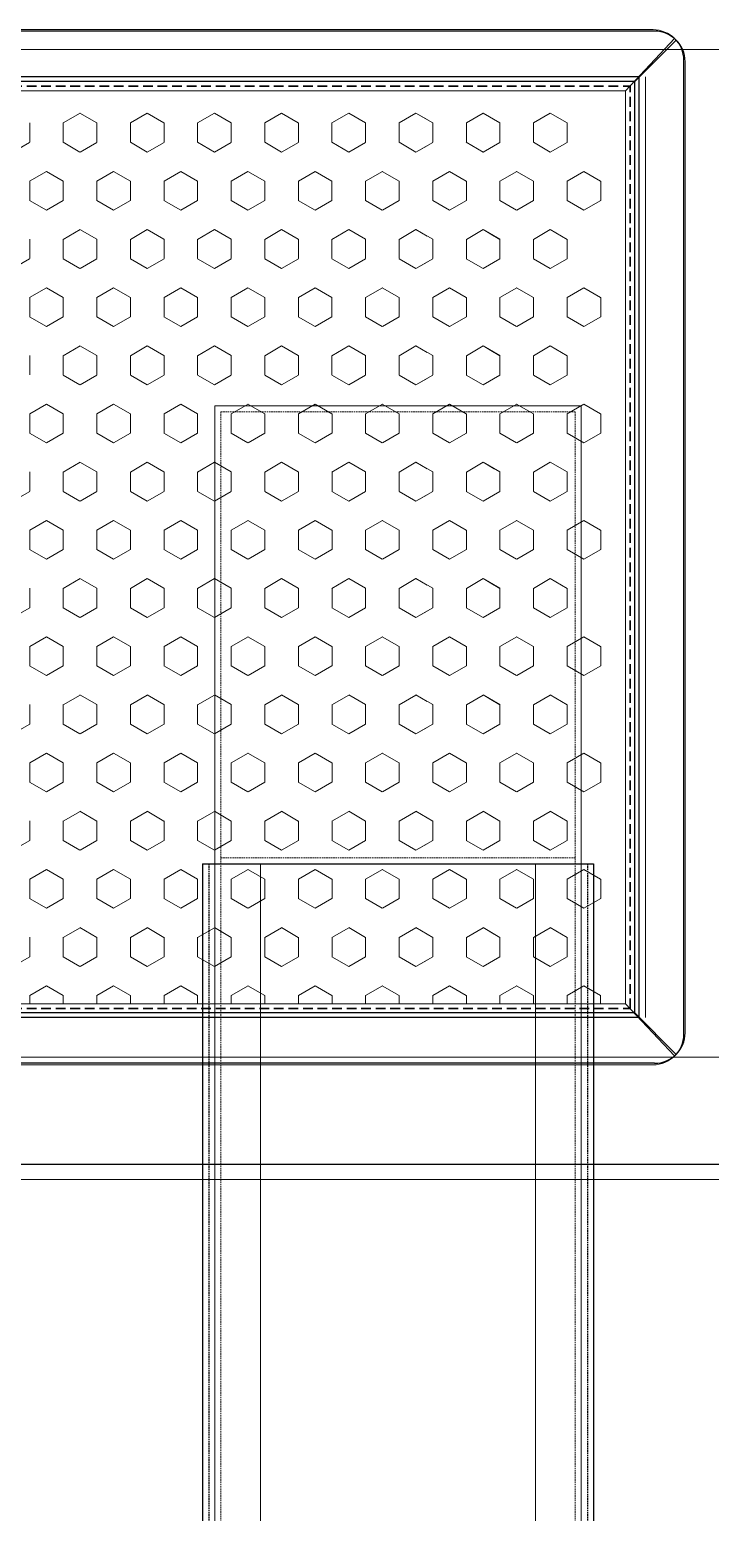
# Model space of a CAD drawing. Header units: millimetres. Extents: x -32759 to 129432, y 390 to 54305.
# Drawn here: x 10016.7 to 10239.6, y 26832.7 to 27318.3 of the extents above; entities that cross this region are included whole.
import ezdxf

# ---------------------------------------------------------------- set-up
doc = ezdxf.new("R2010")
doc.units = ezdxf.units.MM
for name, pattern in [('HIDDEN', [0.375, 0.25, -0.125]), ('HIDDEN1', [1.5, 1, -0.5]), ('HIDDEN2', [4.7625, 3.175, -1.5875])]:
    doc.linetypes.add(name, pattern=pattern)
for name, color, linetype in [('01d', 211, 'Continuous'), ('08a', 11, 'Continuous'), ('HL', 2, 'HIDDEN')]:
    doc.layers.add(name, color=color, linetype=linetype)
doc.layers.add('_BODY', color=7, linetype='Continuous', lineweight=13)
doc.layers.add('숨은선', color=2, linetype='HIDDEN2', lineweight=35)
doc.styles.add('ROAMNS', font='romans.shx', dxfattribs={"width": 0.8, "bigfont": 'whgtxt.shx'})
doc.dimstyles.new('20 작은 한덕_도면칫수', dxfattribs={"dimscale": 20, "dimtxt": 3.3, "dimasz": 3.5, "dimexe": 0.65, "dimexo": 1.25, "dimgap": 1, "dimtad": 1, "dimdec": 0, "dimdsep": 46, "dimtxsty": 'ROAMNS', "dimcen": 0, "dimclrd": 7, "dimclre": 7, "dimclrt": 2, "dimadec": 0, "dimazin": 2, "dimtp": 0.1, "dimtm": 0.1, "dimtfac": 0.71, "dimtdec": 0, "dimtmove": 0, "dimatfit": 3, "dimfxl": 1, "dimlwd": -1, "dimlwe": -1, "dimarcsym": 1})

# ---------------------------------------------------------------- blocks, each defined once
blk = doc.blocks.new('A$C6E1E00F2')
at = {"ltscale": 0.5}
for p, q in [((0, 676.2), (0, 0)), ((0, 676.2), (128, 676.2)), ((128, 676.2), (128, 0))]:
    blk.add_line(p, q, dxfattribs=at)
at = {"color": 2, "linetype": 'HIDDEN1', "ltscale": 0.5}
for p, q in [((2, 676.2), (2, 0)), ((126, 676.2), (126, 0))]:
    blk.add_line(p, q, dxfattribs=at)
blk = doc.blocks.new('A$C7479335A')
at = {"ltscale": 0.5}
for p, q in [((4, 1010.2), (4, 60)), ((4, 1010.2), (124, 1010.2)), ((124, 1010.2), (124, 180)), ((4, 860.2), (124, 860.2)), ((19, 860.2), (19, 75)), ((109, 860.2), (109, 165))]:
    blk.add_line(p, q, dxfattribs=at)
at = {"color": 2, "linetype": 'HIDDEN1', "ltscale": 0.5}
for p, q in [((6, 1008.2), (6, 62)), ((6, 1008.2), (122, 1008.2)), ((122, 1008.2), (122, 178)), ((4, 860.2), (124, 860.2)), ((6, 862.2), (122, 862.2))]:
    blk.add_line(p, q, dxfattribs=at)
at = {"layer": '01d', "ltscale": 0.5}
blk.add_blockref('A$C6E1E00F2', (0, 184), dxfattribs=at)
blk = doc.blocks.new('sdfgsdfgsdgdsgds')
at = {"ltscale": 0.5}
for p, q in [((75043.03, -15454.34), (75361.03, -15454.34)), ((75035.96, -15457.27), (75049.53, -15470.84)), ((75354.53, -15470.84), (75368.1, -15457.27)), ((75033.03, -15930.34), (75033.03, -15464.34)), ((75371.03, -15930.34), (75371.03, -15464.34)), ((75049.53, -15470.84), (75354.53, -15470.84)), ((75049.53, -15923.84), (75049.53, -15470.84)), ((75354.53, -15923.84), (75354.53, -15470.84)), ((75035.96, -15937.41), (75049.53, -15923.84)), ((75049.53, -15923.84), (75354.53, -15923.84)), ((75354.53, -15923.84), (75368.1, -15937.41)), ((75043.03, -15940.34), (75361.03, -15940.34))]:
    blk.add_line(p, q, dxfattribs=at)
at = {"color": 2, "linetype": 'HIDDEN', "ltscale": 0.5}
for p, q in [((75048.03, -15469.34), (75356.03, -15469.34)), ((75048.03, -15925.34), (75048.03, -15469.34)), ((75356.03, -15925.34), (75356.03, -15469.34)), ((75048.03, -15925.34), (75356.03, -15925.34))]:
    blk.add_line(p, q, dxfattribs=at)
at = {"ltscale": 0.5}
for centre, start, end in [((75043.03, -15464.34), 90, 180), ((75361.03, -15464.34), 0, 90), ((75043.03, -15930.34), 180, 270), ((75361.03, -15930.34), 270, 0)]:
    blk.add_arc(centre, 10, start, end, dxfattribs=at)
blk = doc.blocks.new('dfgdsgfsdgsd')
at = {"ltscale": 0.5}
for p, q in [((75048.03, -16469.34), (75356.03, -16469.34)), ((75048.03, -16925.34), (75048.03, -16469.34)), ((75356.03, -16469.34), (75356.03, -16925.34)), ((75356.03, -16927.34), (75048.03, -16927.34))]:
    blk.add_line(p, q, dxfattribs=at)
blk = doc.blocks.new('dsfgsdfgsdgsd')
for p, q in [((75032.53, -15464.84), (75032.53, -15929.84)), ((75371.53, -15464.84), (75371.53, -15929.84)), ((75052.53, -15473.84), (75052.53, -15920.84)), ((75052.53, -15473.84), (75052.53, -15920.84)), ((75351.53, -15473.84), (75351.53, -15920.84)), ((75351.53, -15473.84), (75351.53, -15920.84)), ((75052.53, -15920.84), (75035.46, -15936.91)), ((75052.53, -15920.84), (75351.53, -15920.84)), ((75052.53, -15920.84), (75351.53, -15920.84)), ((75351.53, -15920.84), (75368.6, -15936.91)), ((75042.53, -15939.84), (75361.53, -15939.84))]:
    blk.add_line(p, q)
at = {"color": 1}
for p, q in [((75067.91, -15725.73), (75064.74, -15720.23)), ((75106.01, -15725.73), (75102.84, -15720.23)), ((75144.11, -15725.73), (75140.94, -15720.23)), ((75182.21, -15725.73), (75179.04, -15720.23)), ((75220.31, -15725.73), (75217.14, -15720.23)), ((75296.51, -15725.72), (75293.34, -15720.23)), ((75334.61, -15725.72), (75331.44, -15720.23)), ((75052.53, -15725.73), (75055.24, -15725.73)), ((75058.39, -15731.23), (75055.21, -15725.73)), ((75067.94, -15725.73), (75074.29, -15725.73)), ((75083.81, -15731.2), (75086.98, -15725.7)), ((75086.99, -15725.73), (75093.34, -15725.73)), ((75096.49, -15731.23), (75093.31, -15725.73)), ((75106.04, -15725.73), (75112.39, -15725.73)), ((75121.91, -15731.2), (75125.08, -15725.7)), ((75125.09, -15725.73), (75131.44, -15725.73)), ((75134.59, -15731.23), (75131.41, -15725.73)), ((75144.14, -15725.73), (75150.49, -15725.73)), ((75160.01, -15731.2), (75163.18, -15725.7)), ((75163.19, -15725.73), (75169.54, -15725.73)), ((75172.69, -15731.23), (75169.51, -15725.73)), ((75182.24, -15725.73), (75188.59, -15725.73)), ((75198.11, -15731.2), (75201.28, -15725.7)), ((75201.29, -15725.73), (75207.64, -15725.73)), ((75210.79, -15731.23), (75207.61, -15725.73)), ((75220.34, -15725.73), (75226.69, -15725.73)), ((75236.21, -15731.2), (75239.38, -15725.7)), ((75239.39, -15725.73), (75245.74, -15725.73)), ((75248.89, -15731.23), (75245.71, -15725.73)), ((75258.44, -15725.73), (75264.79, -15725.73)), ((75274.3, -15731.2), (75277.48, -15725.7)), ((75277.49, -15725.73), (75283.84, -15725.73)), ((75286.99, -15731.22), (75283.81, -15725.72)), ((75296.54, -15725.73), (75302.89, -15725.73)), ((75312.4, -15731.2), (75315.58, -15725.7)), ((75315.59, -15725.73), (75321.94, -15725.73)), ((75325.09, -15731.22), (75321.91, -15725.72)), ((75334.64, -15725.73), (75340.99, -15725.73)), ((75055.23, -15736.7), (75058.41, -15731.2)), ((75086.96, -15736.73), (75083.79, -15731.23)), ((75093.33, -15736.7), (75096.51, -15731.2)), ((75125.06, -15736.73), (75121.89, -15731.23)), ((75131.43, -15736.7), (75134.61, -15731.2)), ((75163.16, -15736.73), (75159.99, -15731.23)), ((75169.53, -15736.7), (75172.71, -15731.2)), ((75201.26, -15736.73), (75198.09, -15731.23)), ((75207.63, -15736.7), (75210.81, -15731.2)), ((75239.36, -15736.73), (75236.19, -15731.23)), ((75245.73, -15736.7), (75248.91, -15731.2)), ((75277.46, -15736.72), (75274.29, -15731.22)), ((75283.83, -15736.7), (75287, -15731.2)), ((75315.56, -15736.72), (75312.39, -15731.22)), ((75321.93, -15736.7), (75325.1, -15731.2)), ((75052.53, -15736.73), (75055.24, -15736.73)), ((75064.76, -15742.2), (75067.93, -15736.7)), ((75067.94, -15736.73), (75074.29, -15736.73)), ((75077.44, -15742.22), (75074.26, -15736.73)), ((75086.99, -15736.73), (75093.34, -15736.73)), ((75102.86, -15742.2), (75106.03, -15736.7)), ((75106.04, -15736.73), (75112.39, -15736.73)), ((75115.54, -15742.22), (75112.36, -15736.73)), ((75125.09, -15736.73), (75131.44, -15736.73)), ((75140.96, -15742.2), (75144.13, -15736.7)), ((75144.14, -15736.73), (75150.49, -15736.73)), ((75153.64, -15742.22), (75150.46, -15736.73)), ((75163.19, -15736.73), (75169.54, -15736.73)), ((75179.06, -15742.2), (75182.23, -15736.7)), ((75182.24, -15736.73), (75188.59, -15736.73)), ((75191.74, -15742.22), (75188.56, -15736.73)), ((75201.29, -15736.73), (75207.64, -15736.73)), ((75217.16, -15742.2), (75220.33, -15736.7)), ((75220.34, -15736.73), (75226.69, -15736.73)), ((75229.84, -15742.22), (75226.66, -15736.73)), ((75239.39, -15736.73), (75245.74, -15736.73)), ((75255.25, -15742.2), (75258.43, -15736.7)), ((75258.44, -15736.73), (75264.79, -15736.73)), ((75267.94, -15742.22), (75264.76, -15736.72)), ((75277.49, -15736.73), (75283.84, -15736.73)), ((75293.35, -15742.2), (75296.53, -15736.7)), ((75296.54, -15736.73), (75302.89, -15736.73)), ((75306.04, -15742.22), (75302.86, -15736.72)), ((75315.59, -15736.73), (75321.94, -15736.73)), ((75331.45, -15742.2), (75334.63, -15736.7)), ((75334.64, -15736.73), (75340.99, -15736.73)), ((75344.14, -15742.22), (75340.96, -15736.72)), ((75067.91, -15747.72), (75064.74, -15742.22)), ((75074.28, -15747.7), (75077.46, -15742.2)), ((75106.01, -15747.72), (75102.84, -15742.22)), ((75112.38, -15747.7), (75115.56, -15742.2)), ((75144.11, -15747.72), (75140.94, -15742.22)), ((75150.48, -15747.7), (75153.66, -15742.2)), ((75182.21, -15747.72), (75179.04, -15742.22)), ((75188.58, -15747.7), (75191.76, -15742.2)), ((75220.31, -15747.72), (75217.14, -15742.22)), ((75226.68, -15747.7), (75229.86, -15742.2)), ((75258.41, -15747.72), (75255.24, -15742.22)), ((75264.78, -15747.7), (75267.95, -15742.2)), ((75296.51, -15747.72), (75293.34, -15742.22)), ((75302.88, -15747.7), (75306.05, -15742.2)), ((75334.61, -15747.72), (75331.44, -15742.22)), ((75340.98, -15747.7), (75344.15, -15742.2)), ((75052.53, -15747.73), (75055.24, -15747.73)), ((75058.39, -15753.22), (75055.21, -15747.72)), ((75067.94, -15747.73), (75074.29, -15747.73)), ((75083.81, -15753.2), (75086.98, -15747.7)), ((75086.99, -15747.73), (75093.34, -15747.73)), ((75096.49, -15753.22), (75093.31, -15747.72)), ((75106.04, -15747.73), (75112.39, -15747.73)), ((75121.91, -15753.2), (75125.08, -15747.7)), ((75125.09, -15747.73), (75131.44, -15747.73)), ((75134.59, -15753.22), (75131.41, -15747.72)), ((75144.14, -15747.73), (75150.49, -15747.73)), ((75160.01, -15753.2), (75163.18, -15747.7)), ((75163.19, -15747.73), (75169.54, -15747.73)), ((75172.69, -15753.22), (75169.51, -15747.72)), ((75182.24, -15747.73), (75188.59, -15747.73)), ((75198.11, -15753.2), (75201.28, -15747.7)), ((75201.29, -15747.73), (75207.64, -15747.73)), ((75210.79, -15753.22), (75207.61, -15747.72)), ((75220.34, -15747.73), (75226.69, -15747.73)), ((75236.21, -15753.2), (75239.38, -15747.7)), ((75239.39, -15747.73), (75245.74, -15747.73)), ((75248.89, -15753.22), (75245.71, -15747.72)), ((75258.44, -15747.72), (75264.79, -15747.72)), ((75274.3, -15753.2), (75277.48, -15747.7)), ((75277.49, -15747.72), (75283.84, -15747.72)), ((75286.99, -15753.22), (75283.81, -15747.72)), ((75296.54, -15747.72), (75302.89, -15747.72)), ((75312.4, -15753.2), (75315.58, -15747.7)), ((75315.59, -15747.72), (75321.94, -15747.72)), ((75325.09, -15753.22), (75321.91, -15747.72)), ((75334.64, -15747.72), (75340.99, -15747.72)), ((75055.23, -15758.7), (75058.41, -15753.2)), ((75086.96, -15758.72), (75083.79, -15753.22)), ((75093.33, -15758.7), (75096.51, -15753.2)), ((75125.06, -15758.72), (75121.89, -15753.22)), ((75131.43, -15758.7), (75134.61, -15753.2)), ((75163.16, -15758.72), (75159.99, -15753.22)), ((75169.53, -15758.7), (75172.71, -15753.2)), ((75201.26, -15758.72), (75198.09, -15753.22)), ((75207.63, -15758.7), (75210.81, -15753.2)), ((75239.36, -15758.72), (75236.19, -15753.22)), ((75245.73, -15758.7), (75248.91, -15753.2)), ((75277.46, -15758.72), (75274.29, -15753.22)), ((75283.83, -15758.69), (75287, -15753.2)), ((75315.56, -15758.72), (75312.39, -15753.22)), ((75321.93, -15758.69), (75325.1, -15753.2)), ((75052.53, -15758.72), (75055.24, -15758.72)), ((75064.76, -15764.2), (75067.93, -15758.7)), ((75067.94, -15758.72), (75074.29, -15758.72)), ((75077.44, -15764.22), (75074.26, -15758.72)), ((75086.99, -15758.72), (75093.34, -15758.72)), ((75102.86, -15764.2), (75106.03, -15758.7)), ((75106.04, -15758.72), (75112.39, -15758.72)), ((75115.54, -15764.22), (75112.36, -15758.72)), ((75125.09, -15758.72), (75131.44, -15758.72)), ((75140.96, -15764.2), (75144.13, -15758.7)), ((75144.14, -15758.72), (75150.49, -15758.72)), ((75153.64, -15764.22), (75150.46, -15758.72)), ((75163.19, -15758.72), (75169.54, -15758.72)), ((75179.06, -15764.2), (75182.23, -15758.7)), ((75182.24, -15758.72), (75188.59, -15758.72)), ((75191.74, -15764.22), (75188.56, -15758.72)), ((75201.29, -15758.72), (75207.64, -15758.72)), ((75217.16, -15764.2), (75220.33, -15758.7)), ((75220.34, -15758.72), (75226.69, -15758.72)), ((75229.84, -15764.22), (75226.66, -15758.72)), ((75239.39, -15758.72), (75245.74, -15758.72)), ((75255.25, -15764.19), (75258.43, -15758.69)), ((75258.44, -15758.72), (75264.79, -15758.72)), ((75267.94, -15764.22), (75264.76, -15758.72)), ((75277.49, -15758.72), (75283.84, -15758.72)), ((75293.35, -15764.19), (75296.53, -15758.69)), ((75296.54, -15758.72), (75302.89, -15758.72)), ((75306.04, -15764.22), (75302.86, -15758.72)), ((75315.59, -15758.72), (75321.94, -15758.72)), ((75331.45, -15764.19), (75334.63, -15758.69)), ((75334.64, -15758.72), (75340.99, -15758.72)), ((75344.14, -15764.22), (75340.96, -15758.72)), ((75067.91, -15769.72), (75064.74, -15764.22)), ((75074.28, -15769.7), (75077.46, -15764.2)), ((75106.01, -15769.72), (75102.84, -15764.22)), ((75112.38, -15769.7), (75115.56, -15764.2)), ((75144.11, -15769.72), (75140.94, -15764.22)), ((75150.48, -15769.7), (75153.66, -15764.2)), ((75182.21, -15769.72), (75179.04, -15764.22)), ((75188.58, -15769.7), (75191.76, -15764.2)), ((75220.31, -15769.72), (75217.14, -15764.22)), ((75226.68, -15769.7), (75229.86, -15764.2)), ((75258.41, -15769.72), (75255.24, -15764.22)), ((75264.78, -15769.69), (75267.95, -15764.19)), ((75296.51, -15769.72), (75293.34, -15764.22)), ((75302.88, -15769.69), (75306.05, -15764.19)), ((75334.61, -15769.72), (75331.44, -15764.22)), ((75340.98, -15769.69), (75344.15, -15764.19)), ((75052.53, -15769.72), (75055.24, -15769.72)), ((75058.39, -15775.22), (75055.21, -15769.72)), ((75067.94, -15769.72), (75074.29, -15769.72)), ((75083.81, -15775.19), (75086.98, -15769.7)), ((75086.99, -15769.72), (75093.34, -15769.72)), ((75096.49, -15775.22), (75093.31, -15769.72)), ((75106.04, -15769.72), (75112.39, -15769.72)), ((75121.91, -15775.19), (75125.08, -15769.7)), ((75125.09, -15769.72), (75131.44, -15769.72)), ((75134.59, -15775.22), (75131.41, -15769.72)), ((75144.14, -15769.72), (75150.49, -15769.72)), ((75160.01, -15775.19), (75163.18, -15769.7)), ((75163.19, -15769.72), (75169.54, -15769.72)), ((75172.69, -15775.22), (75169.51, -15769.72)), ((75182.24, -15769.72), (75188.59, -15769.72)), ((75198.11, -15775.19), (75201.28, -15769.7)), ((75201.29, -15769.72), (75207.64, -15769.72)), ((75210.79, -15775.22), (75207.61, -15769.72)), ((75220.34, -15769.72), (75226.69, -15769.72)), ((75236.21, -15775.19), (75239.38, -15769.7)), ((75239.39, -15769.72), (75245.74, -15769.72)), ((75248.89, -15775.22), (75245.71, -15769.72)), ((75258.44, -15769.72), (75264.79, -15769.72)), ((75274.3, -15775.19), (75277.48, -15769.69)), ((75277.49, -15769.72), (75283.84, -15769.72)), ((75286.99, -15775.22), (75283.81, -15769.72)), ((75296.54, -15769.72), (75302.89, -15769.72)), ((75312.4, -15775.19), (75315.58, -15769.69)), ((75315.59, -15769.72), (75321.94, -15769.72)), ((75325.09, -15775.22), (75321.91, -15769.72)), ((75334.64, -15769.72), (75340.99, -15769.72)), ((75055.23, -15780.69), (75058.41, -15775.19)), ((75086.96, -15780.72), (75083.79, -15775.22)), ((75093.33, -15780.69), (75096.51, -15775.19)), ((75125.06, -15780.72), (75121.89, -15775.22)), ((75131.43, -15780.69), (75134.61, -15775.19)), ((75163.16, -15780.72), (75159.99, -15775.22)), ((75169.53, -15780.69), (75172.71, -15775.19)), ((75201.26, -15780.72), (75198.09, -15775.22)), ((75207.63, -15780.69), (75210.81, -15775.19)), ((75239.36, -15780.72), (75236.19, -15775.22)), ((75245.73, -15780.69), (75248.91, -15775.19)), ((75277.46, -15780.72), (75274.29, -15775.22)), ((75283.83, -15780.69), (75287, -15775.19)), ((75315.56, -15780.72), (75312.39, -15775.22)), ((75321.93, -15780.69), (75325.1, -15775.19)), ((75052.53, -15780.72), (75055.24, -15780.72)), ((75064.76, -15786.19), (75067.93, -15780.69)), ((75067.94, -15780.72), (75074.29, -15780.72)), ((75077.44, -15786.22), (75074.26, -15780.72)), ((75086.99, -15780.72), (75093.34, -15780.72)), ((75102.86, -15786.19), (75106.03, -15780.69)), ((75106.04, -15780.72), (75112.39, -15780.72)), ((75115.54, -15786.22), (75112.36, -15780.72)), ((75125.09, -15780.72), (75131.44, -15780.72)), ((75140.96, -15786.19), (75144.13, -15780.69)), ((75144.14, -15780.72), (75150.49, -15780.72)), ((75153.64, -15786.22), (75150.46, -15780.72)), ((75163.19, -15780.72), (75169.54, -15780.72)), ((75179.06, -15786.19), (75182.23, -15780.69)), ((75182.24, -15780.72), (75188.59, -15780.72)), ((75191.74, -15786.22), (75188.56, -15780.72)), ((75201.29, -15780.72), (75207.64, -15780.72)), ((75217.16, -15786.19), (75220.33, -15780.69)), ((75220.34, -15780.72), (75226.69, -15780.72)), ((75229.84, -15786.22), (75226.66, -15780.72)), ((75239.39, -15780.72), (75245.74, -15780.72)), ((75255.25, -15786.19), (75258.43, -15780.69)), ((75258.44, -15780.72), (75264.79, -15780.72)), ((75267.94, -15786.22), (75264.76, -15780.72)), ((75277.49, -15780.72), (75283.84, -15780.72)), ((75293.35, -15786.19), (75296.53, -15780.69)), ((75296.54, -15780.72), (75302.89, -15780.72)), ((75306.04, -15786.22), (75302.86, -15780.72)), ((75315.59, -15780.72), (75321.94, -15780.72)), ((75331.45, -15786.19), (75334.63, -15780.69)), ((75334.64, -15780.72), (75340.99, -15780.72)), ((75344.14, -15786.22), (75340.96, -15780.72)), ((75067.91, -15791.72), (75064.74, -15786.22)), ((75074.28, -15791.69), (75077.46, -15786.19)), ((75106.01, -15791.72), (75102.84, -15786.22)), ((75112.38, -15791.69), (75115.56, -15786.19)), ((75144.11, -15791.72), (75140.94, -15786.22)), ((75150.48, -15791.69), (75153.66, -15786.19)), ((75182.21, -15791.72), (75179.04, -15786.22)), ((75188.58, -15791.69), (75191.76, -15786.19)), ((75220.31, -15791.72), (75217.14, -15786.22)), ((75226.68, -15791.69), (75229.86, -15786.19)), ((75258.41, -15791.72), (75255.24, -15786.22)), ((75264.78, -15791.69), (75267.95, -15786.19)), ((75296.51, -15791.72), (75293.34, -15786.22)), ((75302.88, -15791.69), (75306.05, -15786.19)), ((75334.61, -15791.72), (75331.44, -15786.22)), ((75340.98, -15791.69), (75344.15, -15786.19)), ((75052.53, -15791.72), (75055.24, -15791.72)), ((75058.39, -15797.22), (75055.21, -15791.72)), ((75067.94, -15791.72), (75074.29, -15791.72)), ((75083.81, -15797.19), (75086.98, -15791.69)), ((75086.99, -15791.72), (75093.34, -15791.72)), ((75096.49, -15797.22), (75093.31, -15791.72)), ((75106.04, -15791.72), (75112.39, -15791.72)), ((75121.91, -15797.19), (75125.08, -15791.69)), ((75125.09, -15791.72), (75131.44, -15791.72)), ((75134.59, -15797.22), (75131.41, -15791.72)), ((75144.14, -15791.72), (75150.49, -15791.72)), ((75160.01, -15797.19), (75163.18, -15791.69)), ((75163.19, -15791.72), (75169.54, -15791.72)), ((75172.69, -15797.22), (75169.51, -15791.72)), ((75182.24, -15791.72), (75188.59, -15791.72)), ((75198.11, -15797.19), (75201.28, -15791.69)), ((75201.29, -15791.72), (75207.64, -15791.72)), ((75210.79, -15797.22), (75207.61, -15791.72)), ((75220.34, -15791.72), (75226.69, -15791.72)), ((75236.21, -15797.19), (75239.38, -15791.69)), ((75239.39, -15791.72), (75245.74, -15791.72)), ((75248.89, -15797.22), (75245.71, -15791.72)), ((75258.44, -15791.72), (75264.79, -15791.72)), ((75274.3, -15797.19), (75277.48, -15791.69)), ((75277.49, -15791.72), (75283.84, -15791.72)), ((75286.99, -15797.21), (75283.81, -15791.72)), ((75296.54, -15791.72), (75302.89, -15791.72)), ((75312.4, -15797.19), (75315.58, -15791.69)), ((75315.59, -15791.72), (75321.94, -15791.72)), ((75325.09, -15797.21), (75321.91, -15791.72)), ((75334.64, -15791.72), (75340.99, -15791.72)), ((75055.23, -15802.69), (75058.41, -15797.19)), ((75086.96, -15802.72), (75083.79, -15797.22)), ((75093.33, -15802.69), (75096.51, -15797.19)), ((75125.06, -15802.72), (75121.89, -15797.22)), ((75131.43, -15802.69), (75134.61, -15797.19)), ((75163.16, -15802.72), (75159.99, -15797.22)), ((75169.53, -15802.69), (75172.71, -15797.19)), ((75201.26, -15802.72), (75198.09, -15797.22)), ((75207.63, -15802.69), (75210.81, -15797.19)), ((75239.36, -15802.72), (75236.19, -15797.22)), ((75245.73, -15802.69), (75248.91, -15797.19)), ((75277.46, -15802.71), (75274.29, -15797.21)), ((75283.83, -15802.69), (75287, -15797.19)), ((75315.56, -15802.71), (75312.39, -15797.21)), ((75321.93, -15802.69), (75325.1, -15797.19)), ((75052.53, -15802.72), (75055.24, -15802.72)), ((75064.76, -15808.19), (75067.93, -15802.69)), ((75067.94, -15802.72), (75074.29, -15802.72)), ((75077.44, -15808.22), (75074.26, -15802.72)), ((75086.99, -15802.72), (75093.34, -15802.72)), ((75102.86, -15808.19), (75106.03, -15802.69)), ((75106.04, -15802.72), (75112.39, -15802.72)), ((75115.54, -15808.22), (75112.36, -15802.72)), ((75125.09, -15802.72), (75131.44, -15802.72)), ((75140.96, -15808.19), (75144.13, -15802.69)), ((75144.14, -15802.72), (75150.49, -15802.72)), ((75153.64, -15808.22), (75150.46, -15802.72)), ((75163.19, -15802.72), (75169.54, -15802.72)), ((75179.06, -15808.19), (75182.23, -15802.69)), ((75182.24, -15802.72), (75188.59, -15802.72)), ((75191.74, -15808.22), (75188.56, -15802.72)), ((75201.29, -15802.72), (75207.64, -15802.72)), ((75217.16, -15808.19), (75220.33, -15802.69)), ((75220.34, -15802.72), (75226.69, -15802.72)), ((75229.84, -15808.22), (75226.66, -15802.72)), ((75239.39, -15802.72), (75245.74, -15802.72)), ((75255.25, -15808.19), (75258.43, -15802.69)), ((75258.44, -15802.72), (75264.79, -15802.72)), ((75267.94, -15808.21), (75264.76, -15802.71)), ((75277.49, -15802.72), (75283.84, -15802.72)), ((75293.35, -15808.19), (75296.53, -15802.69)), ((75296.54, -15802.72), (75302.89, -15802.72)), ((75306.04, -15808.21), (75302.86, -15802.71)), ((75315.59, -15802.72), (75321.94, -15802.72)), ((75331.45, -15808.19), (75334.63, -15802.69)), ((75334.64, -15802.72), (75340.99, -15802.72)), ((75344.14, -15808.21), (75340.96, -15802.71)), ((75067.91, -15813.71), (75064.74, -15808.22)), ((75074.28, -15813.69), (75077.46, -15808.19)), ((75106.01, -15813.71), (75102.84, -15808.22)), ((75112.38, -15813.69), (75115.56, -15808.19)), ((75144.11, -15813.71), (75140.94, -15808.22)), ((75150.48, -15813.69), (75153.66, -15808.19)), ((75182.21, -15813.71), (75179.04, -15808.22)), ((75188.58, -15813.69), (75191.76, -15808.19)), ((75220.31, -15813.71), (75217.14, -15808.22)), ((75226.68, -15813.69), (75229.86, -15808.19)), ((75258.41, -15813.71), (75255.24, -15808.21)), ((75264.78, -15813.69), (75267.95, -15808.19)), ((75296.51, -15813.71), (75293.34, -15808.21)), ((75302.88, -15813.69), (75306.05, -15808.19)), ((75334.61, -15813.71), (75331.44, -15808.21)), ((75340.98, -15813.69), (75344.15, -15808.19)), ((75052.53, -15813.72), (75055.24, -15813.72)), ((75058.39, -15819.21), (75055.21, -15813.71)), ((75067.94, -15813.72), (75074.29, -15813.72)), ((75083.81, -15819.19), (75086.98, -15813.69)), ((75086.99, -15813.72), (75093.34, -15813.72)), ((75096.49, -15819.21), (75093.31, -15813.71)), ((75106.04, -15813.72), (75112.39, -15813.72)), ((75121.91, -15819.19), (75125.08, -15813.69)), ((75125.09, -15813.72), (75131.44, -15813.72)), ((75134.59, -15819.21), (75131.41, -15813.71)), ((75144.14, -15813.72), (75150.49, -15813.72)), ((75160.01, -15819.19), (75163.18, -15813.69)), ((75163.19, -15813.72), (75169.54, -15813.72)), ((75172.69, -15819.21), (75169.51, -15813.71)), ((75182.24, -15813.72), (75188.59, -15813.72)), ((75198.11, -15819.19), (75201.28, -15813.69)), ((75201.29, -15813.72), (75207.64, -15813.72)), ((75210.79, -15819.21), (75207.61, -15813.71)), ((75220.34, -15813.72), (75226.69, -15813.72)), ((75236.21, -15819.19), (75239.38, -15813.69)), ((75239.39, -15813.72), (75245.74, -15813.72)), ((75248.89, -15819.21), (75245.71, -15813.71)), ((75258.44, -15813.71), (75264.79, -15813.71)), ((75274.3, -15819.19), (75277.48, -15813.69)), ((75277.49, -15813.71), (75283.84, -15813.71)), ((75286.99, -15819.21), (75283.81, -15813.71)), ((75296.54, -15813.71), (75302.89, -15813.71)), ((75312.4, -15819.19), (75315.58, -15813.69)), ((75315.59, -15813.71), (75321.94, -15813.71)), ((75325.09, -15819.21), (75321.91, -15813.71)), ((75334.64, -15813.71), (75340.99, -15813.71)), ((75055.23, -15824.69), (75058.41, -15819.19)), ((75086.96, -15824.71), (75083.79, -15819.21)), ((75093.33, -15824.69), (75096.51, -15819.19)), ((75125.06, -15824.71), (75121.89, -15819.21)), ((75131.43, -15824.69), (75134.61, -15819.19)), ((75163.16, -15824.71), (75159.99, -15819.21)), ((75169.53, -15824.69), (75172.71, -15819.19)), ((75201.26, -15824.71), (75198.09, -15819.21)), ((75207.63, -15824.69), (75210.81, -15819.19)), ((75239.36, -15824.71), (75236.19, -15819.21)), ((75245.73, -15824.69), (75248.91, -15819.19)), ((75277.46, -15824.71), (75274.29, -15819.21)), ((75283.83, -15824.69), (75287, -15819.19)), ((75315.56, -15824.71), (75312.39, -15819.21)), ((75321.93, -15824.69), (75325.1, -15819.19)), ((75052.53, -15824.72), (75055.24, -15824.72)), ((75064.76, -15830.19), (75067.93, -15824.69)), ((75067.94, -15824.72), (75074.29, -15824.72)), ((75077.44, -15830.21), (75074.26, -15824.71)), ((75086.99, -15824.72), (75093.34, -15824.72)), ((75102.86, -15830.19), (75106.03, -15824.69)), ((75106.04, -15824.72), (75112.39, -15824.72)), ((75115.54, -15830.21), (75112.36, -15824.71)), ((75125.09, -15824.72), (75131.44, -15824.72)), ((75140.96, -15830.19), (75144.13, -15824.69)), ((75144.14, -15824.72), (75150.49, -15824.72)), ((75153.64, -15830.21), (75150.46, -15824.71)), ((75163.19, -15824.72), (75169.54, -15824.72)), ((75179.06, -15830.19), (75182.23, -15824.69)), ((75182.24, -15824.72), (75188.59, -15824.72)), ((75191.74, -15830.21), (75188.56, -15824.71)), ((75201.29, -15824.72), (75207.64, -15824.72)), ((75217.16, -15830.19), (75220.33, -15824.69)), ((75220.34, -15824.72), (75226.69, -15824.72)), ((75229.84, -15830.21), (75226.66, -15824.71)), ((75239.39, -15824.72), (75245.74, -15824.72)), ((75255.25, -15830.18), (75258.43, -15824.69)), ((75258.44, -15824.71), (75264.79, -15824.71)), ((75267.94, -15830.21), (75264.76, -15824.71)), ((75277.49, -15824.71), (75283.84, -15824.71)), ((75293.35, -15830.18), (75296.53, -15824.69)), ((75296.54, -15824.71), (75302.89, -15824.71)), ((75306.04, -15830.21), (75302.86, -15824.71)), ((75315.59, -15824.71), (75321.94, -15824.71)), ((75331.45, -15830.18), (75334.63, -15824.69)), ((75334.64, -15824.71), (75340.99, -15824.71)), ((75344.14, -15830.21), (75340.96, -15824.71)), ((75067.91, -15835.71), (75064.74, -15830.21)), ((75074.28, -15835.69), (75077.46, -15830.19)), ((75106.01, -15835.71), (75102.84, -15830.21)), ((75112.38, -15835.69), (75115.56, -15830.19)), ((75144.11, -15835.71), (75140.94, -15830.21)), ((75150.48, -15835.69), (75153.66, -15830.19)), ((75182.21, -15835.71), (75179.04, -15830.21)), ((75188.58, -15835.69), (75191.76, -15830.19)), ((75220.31, -15835.71), (75217.14, -15830.21)), ((75226.68, -15835.69), (75229.86, -15830.19)), ((75258.41, -15835.71), (75255.24, -15830.21)), ((75264.78, -15835.68), (75267.95, -15830.18)), ((75296.51, -15835.71), (75293.34, -15830.21)), ((75302.88, -15835.68), (75306.05, -15830.18)), ((75334.61, -15835.71), (75331.44, -15830.21)), ((75340.98, -15835.68), (75344.15, -15830.18)), ((75052.53, -15835.71), (75055.24, -15835.71)), ((75058.39, -15841.21), (75055.21, -15835.71)), ((75067.94, -15835.71), (75074.29, -15835.71)), ((75083.81, -15841.19), (75086.98, -15835.69)), ((75086.99, -15835.71), (75093.34, -15835.71)), ((75096.49, -15841.21), (75093.31, -15835.71)), ((75106.04, -15835.71), (75112.39, -15835.71)), ((75121.91, -15841.19), (75125.08, -15835.69)), ((75125.09, -15835.71), (75131.44, -15835.71)), ((75134.59, -15841.21), (75131.41, -15835.71)), ((75144.14, -15835.71), (75150.49, -15835.71)), ((75160.01, -15841.19), (75163.18, -15835.69)), ((75163.19, -15835.71), (75169.54, -15835.71)), ((75172.69, -15841.21), (75169.51, -15835.71)), ((75182.24, -15835.71), (75188.59, -15835.71)), ((75198.11, -15841.19), (75201.28, -15835.69)), ((75201.29, -15835.71), (75207.64, -15835.71)), ((75210.79, -15841.21), (75207.61, -15835.71)), ((75220.34, -15835.71), (75226.69, -15835.71)), ((75236.21, -15841.19), (75239.38, -15835.69)), ((75239.39, -15835.71), (75245.74, -15835.71)), ((75248.89, -15841.21), (75245.71, -15835.71)), ((75258.44, -15835.71), (75264.79, -15835.71)), ((75274.3, -15841.18), (75277.48, -15835.68)), ((75277.49, -15835.71), (75283.84, -15835.71)), ((75286.99, -15841.21), (75283.81, -15835.71)), ((75296.54, -15835.71), (75302.89, -15835.71)), ((75312.4, -15841.18), (75315.58, -15835.68)), ((75315.59, -15835.71), (75321.94, -15835.71)), ((75325.09, -15841.21), (75321.91, -15835.71)), ((75334.64, -15835.71), (75340.99, -15835.71)), ((75055.23, -15846.68), (75058.41, -15841.19)), ((75086.96, -15846.71), (75083.79, -15841.21)), ((75093.33, -15846.68), (75096.51, -15841.19)), ((75125.06, -15846.71), (75121.89, -15841.21)), ((75131.43, -15846.68), (75134.61, -15841.19)), ((75163.16, -15846.71), (75159.99, -15841.21)), ((75169.53, -15846.68), (75172.71, -15841.19)), ((75201.26, -15846.71), (75198.09, -15841.21)), ((75207.63, -15846.68), (75210.81, -15841.19)), ((75239.36, -15846.71), (75236.19, -15841.21)), ((75245.73, -15846.68), (75248.91, -15841.19)), ((75277.46, -15846.71), (75274.29, -15841.21)), ((75283.83, -15846.68), (75287, -15841.18)), ((75315.56, -15846.71), (75312.39, -15841.21)), ((75321.93, -15846.68), (75325.1, -15841.18)), ((75052.53, -15846.71), (75055.24, -15846.71)), ((75052.53, -15846.71), (75055.24, -15846.71)), ((75064.76, -15852.18), (75067.93, -15846.68)), ((75064.76, -15852.18), (75067.93, -15846.68)), ((75067.94, -15846.71), (75074.29, -15846.71)), ((75067.94, -15846.71), (75074.29, -15846.71)), ((75077.44, -15852.21), (75074.26, -15846.71)), ((75077.44, -15852.21), (75074.26, -15846.71)), ((75086.99, -15846.71), (75093.34, -15846.71)), ((75086.99, -15846.71), (75093.34, -15846.71)), ((75102.86, -15852.18), (75106.03, -15846.68)), ((75102.86, -15852.18), (75106.03, -15846.68)), ((75106.04, -15846.71), (75112.39, -15846.71)), ((75106.04, -15846.71), (75112.39, -15846.71)), ((75115.54, -15852.21), (75112.36, -15846.71)), ((75115.54, -15852.21), (75112.36, -15846.71)), ((75125.09, -15846.71), (75131.44, -15846.71)), ((75125.09, -15846.71), (75131.44, -15846.71)), ((75140.96, -15852.18), (75144.13, -15846.68)), ((75140.96, -15852.18), (75144.13, -15846.68)), ((75144.14, -15846.71), (75150.49, -15846.71)), ((75144.14, -15846.71), (75150.49, -15846.71)), ((75153.64, -15852.21), (75150.46, -15846.71)), ((75153.64, -15852.21), (75150.46, -15846.71)), ((75163.19, -15846.71), (75169.54, -15846.71)), ((75163.19, -15846.71), (75169.54, -15846.71)), ((75179.06, -15852.18), (75182.23, -15846.68)), ((75179.06, -15852.18), (75182.23, -15846.68)), ((75182.24, -15846.71), (75188.59, -15846.71)), ((75182.24, -15846.71), (75188.59, -15846.71)), ((75191.74, -15852.21), (75188.56, -15846.71)), ((75191.74, -15852.21), (75188.56, -15846.71)), ((75201.29, -15846.71), (75207.64, -15846.71)), ((75201.29, -15846.71), (75207.64, -15846.71)), ((75217.16, -15852.18), (75220.33, -15846.68)), ((75217.16, -15852.18), (75220.33, -15846.68)), ((75220.34, -15846.71), (75226.69, -15846.71)), ((75220.34, -15846.71), (75226.69, -15846.71)), ((75229.84, -15852.21), (75226.66, -15846.71)), ((75229.84, -15852.21), (75226.66, -15846.71)), ((75239.39, -15846.71), (75245.74, -15846.71)), ((75239.39, -15846.71), (75245.74, -15846.71)), ((75255.25, -15852.18), (75258.43, -15846.68)), ((75255.25, -15852.18), (75258.43, -15846.68)), ((75258.44, -15846.71), (75264.79, -15846.71)), ((75258.44, -15846.71), (75264.79, -15846.71)), ((75267.94, -15852.21), (75264.76, -15846.71)), ((75267.94, -15852.21), (75264.76, -15846.71)), ((75277.49, -15846.71), (75283.84, -15846.71)), ((75277.49, -15846.71), (75283.84, -15846.71)), ((75293.35, -15852.18), (75296.53, -15846.68)), ((75293.35, -15852.18), (75296.53, -15846.68)), ((75296.54, -15846.71), (75302.89, -15846.71)), ((75296.54, -15846.71), (75302.89, -15846.71)), ((75306.04, -15852.21), (75302.86, -15846.71)), ((75306.04, -15852.21), (75302.86, -15846.71)), ((75315.59, -15846.71), (75321.94, -15846.71)), ((75315.59, -15846.71), (75321.94, -15846.71)), ((75331.45, -15852.18), (75334.63, -15846.68)), ((75331.45, -15852.18), (75334.63, -15846.68)), ((75334.64, -15846.71), (75340.99, -15846.71)), ((75334.64, -15846.71), (75340.99, -15846.71)), ((75344.14, -15852.21), (75340.96, -15846.71)), ((75344.14, -15852.21), (75340.96, -15846.71)), ((75066.83, -15855.84), (75064.74, -15852.21)), ((75067.91, -15857.71), (75064.74, -15852.21)), ((75074.28, -15857.68), (75077.46, -15852.18)), ((75075.35, -15855.84), (75077.46, -15852.18)), ((75104.93, -15855.84), (75102.84, -15852.21)), ((75106.01, -15857.71), (75102.84, -15852.21)), ((75112.38, -15857.68), (75115.56, -15852.18)), ((75113.45, -15855.84), (75115.56, -15852.18)), ((75143.03, -15855.84), (75140.94, -15852.21)), ((75144.11, -15857.71), (75140.94, -15852.21)), ((75150.48, -15857.68), (75153.66, -15852.18)), ((75151.55, -15855.84), (75153.66, -15852.18)), ((75181.13, -15855.84), (75179.04, -15852.21)), ((75182.21, -15857.71), (75179.04, -15852.21)), ((75188.58, -15857.68), (75191.76, -15852.18)), ((75189.65, -15855.84), (75191.76, -15852.18)), ((75219.23, -15855.84), (75217.14, -15852.21)), ((75220.31, -15857.71), (75217.14, -15852.21)), ((75226.68, -15857.68), (75229.86, -15852.18)), ((75227.75, -15855.84), (75229.86, -15852.18)), ((75257.33, -15855.84), (75255.24, -15852.21)), ((75258.41, -15857.71), (75255.24, -15852.21)), ((75264.78, -15857.68), (75267.95, -15852.18)), ((75265.85, -15855.84), (75267.95, -15852.18)), ((75295.43, -15855.84), (75293.34, -15852.21)), ((75296.51, -15857.71), (75293.34, -15852.21)), ((75302.88, -15857.68), (75306.05, -15852.18)), ((75303.95, -15855.84), (75306.05, -15852.18)), ((75333.53, -15855.84), (75331.44, -15852.21)), ((75334.61, -15857.71), (75331.44, -15852.21)), ((75340.98, -15857.68), (75344.15, -15852.18)), ((75342.05, -15855.84), (75344.15, -15852.18)), ((75052.53, -15857.71), (75055.24, -15857.71)), ((75058.39, -15863.21), (75055.21, -15857.71)), ((75067.94, -15857.71), (75074.29, -15857.71)), ((75083.81, -15863.18), (75086.98, -15857.68)), ((75086.99, -15857.71), (75093.34, -15857.71)), ((75096.49, -15863.21), (75093.31, -15857.71)), ((75106.04, -15857.71), (75112.39, -15857.71)), ((75121.91, -15863.18), (75125.08, -15857.68)), ((75125.09, -15857.71), (75131.44, -15857.71)), ((75134.59, -15863.21), (75131.41, -15857.71)), ((75144.14, -15857.71), (75150.49, -15857.71)), ((75160.01, -15863.18), (75163.18, -15857.68)), ((75163.19, -15857.71), (75169.54, -15857.71)), ((75172.69, -15863.21), (75169.51, -15857.71)), ((75182.24, -15857.71), (75188.59, -15857.71)), ((75198.11, -15863.18), (75201.28, -15857.68)), ((75201.29, -15857.71), (75207.64, -15857.71)), ((75210.79, -15863.21), (75207.61, -15857.71)), ((75220.34, -15857.71), (75226.69, -15857.71)), ((75236.21, -15863.18), (75239.38, -15857.68)), ((75239.39, -15857.71), (75245.74, -15857.71)), ((75248.89, -15863.21), (75245.71, -15857.71)), ((75258.44, -15857.71), (75264.79, -15857.71)), ((75274.3, -15863.18), (75277.48, -15857.68)), ((75277.49, -15857.71), (75283.84, -15857.71)), ((75286.99, -15863.21), (75283.81, -15857.71)), ((75296.54, -15857.71), (75302.89, -15857.71)), ((75312.4, -15863.18), (75315.58, -15857.68)), ((75315.59, -15857.71), (75321.94, -15857.71)), ((75325.09, -15863.21), (75321.91, -15857.71)), ((75334.64, -15857.71), (75340.99, -15857.71)), ((75055.23, -15868.68), (75058.41, -15863.18)), ((75086.96, -15868.71), (75083.79, -15863.21)), ((75093.33, -15868.68), (75096.51, -15863.18)), ((75125.06, -15868.71), (75121.89, -15863.21)), ((75131.43, -15868.68), (75134.61, -15863.18)), ((75163.16, -15868.71), (75159.99, -15863.21)), ((75169.53, -15868.68), (75172.71, -15863.18)), ((75201.26, -15868.71), (75198.09, -15863.21)), ((75207.63, -15868.68), (75210.81, -15863.18)), ((75239.36, -15868.71), (75236.19, -15863.21)), ((75245.73, -15868.68), (75248.91, -15863.18)), ((75277.46, -15868.71), (75274.29, -15863.21)), ((75283.83, -15868.68), (75287, -15863.18)), ((75315.56, -15868.71), (75312.39, -15863.21)), ((75321.93, -15868.68), (75325.1, -15863.18)), ((75052.53, -15868.71), (75055.24, -15868.71)), ((75052.53, -15868.71), (75055.24, -15868.71)), ((75064.76, -15874.18), (75067.93, -15868.68)), ((75064.76, -15874.18), (75067.93, -15868.68)), ((75064.76, -15874.18), (75067.93, -15868.68)), ((75067.94, -15868.71), (75074.29, -15868.71)), ((75067.94, -15868.71), (75074.29, -15868.71)), ((75067.94, -15868.71), (75074.29, -15868.71)), ((75077.44, -15874.21), (75074.26, -15868.71)), ((75077.44, -15874.21), (75074.26, -15868.71)), ((75077.44, -15874.21), (75074.26, -15868.71)), ((75086.99, -15868.71), (75093.34, -15868.71)), ((75086.99, -15868.71), (75093.34, -15868.71)), ((75102.86, -15874.18), (75106.03, -15868.68)), ((75102.86, -15874.18), (75106.03, -15868.68)), ((75102.86, -15874.18), (75106.03, -15868.68)), ((75106.04, -15868.71), (75112.39, -15868.71)), ((75106.04, -15868.71), (75112.39, -15868.71)), ((75106.04, -15868.71), (75112.39, -15868.71)), ((75115.54, -15874.21), (75112.36, -15868.71)), ((75115.54, -15874.21), (75112.36, -15868.71)), ((75115.54, -15874.21), (75112.36, -15868.71)), ((75125.09, -15868.71), (75131.44, -15868.71)), ((75125.09, -15868.71), (75131.44, -15868.71)), ((75125.09, -15868.71), (75131.44, -15868.71)), ((75140.96, -15874.18), (75144.13, -15868.68)), ((75140.96, -15874.18), (75144.13, -15868.68)), ((75140.96, -15874.18), (75144.13, -15868.68)), ((75144.14, -15868.71), (75150.49, -15868.71)), ((75144.14, -15868.71), (75150.49, -15868.71)), ((75144.14, -15868.71), (75150.49, -15868.71)), ((75153.64, -15874.21), (75150.46, -15868.71)), ((75153.64, -15874.21), (75150.46, -15868.71)), ((75153.64, -15874.21), (75150.46, -15868.71)), ((75163.19, -15868.71), (75169.54, -15868.71)), ((75163.19, -15868.71), (75169.54, -15868.71)), ((75163.19, -15868.71), (75169.54, -15868.71)), ((75179.06, -15874.18), (75182.23, -15868.68)), ((75179.06, -15874.18), (75182.23, -15868.68)), ((75179.06, -15874.18), (75182.23, -15868.68)), ((75182.24, -15868.71), (75188.59, -15868.71)), ((75182.24, -15868.71), (75188.59, -15868.71)), ((75182.24, -15868.71), (75188.59, -15868.71)), ((75191.74, -15874.21), (75188.56, -15868.71)), ((75191.74, -15874.21), (75188.56, -15868.71)), ((75191.74, -15874.21), (75188.56, -15868.71)), ((75201.29, -15868.71), (75207.64, -15868.71)), ((75201.29, -15868.71), (75207.64, -15868.71)), ((75201.29, -15868.71), (75207.64, -15868.71)), ((75217.16, -15874.18), (75220.33, -15868.68)), ((75217.16, -15874.18), (75220.33, -15868.68)), ((75217.16, -15874.18), (75220.33, -15868.68)), ((75220.34, -15868.71), (75226.69, -15868.71)), ((75220.34, -15868.71), (75226.69, -15868.71)), ((75220.34, -15868.71), (75226.69, -15868.71)), ((75229.84, -15874.21), (75226.66, -15868.71)), ((75229.84, -15874.21), (75226.66, -15868.71)), ((75229.84, -15874.21), (75226.66, -15868.71)), ((75239.39, -15868.71), (75245.74, -15868.71)), ((75239.39, -15868.71), (75245.74, -15868.71)), ((75239.39, -15868.71), (75245.74, -15868.71)), ((75255.25, -15874.18), (75258.43, -15868.68)), ((75255.25, -15874.18), (75258.43, -15868.68)), ((75255.25, -15874.18), (75258.43, -15868.68)), ((75258.44, -15868.71), (75264.79, -15868.71)), ((75258.44, -15868.71), (75264.79, -15868.71)), ((75258.44, -15868.71), (75264.79, -15868.71)), ((75267.94, -15874.2), (75264.76, -15868.71)), ((75267.94, -15874.2), (75264.76, -15868.71)), ((75267.94, -15874.2), (75264.76, -15868.71)), ((75277.49, -15868.71), (75283.84, -15868.71)), ((75277.49, -15868.71), (75283.84, -15868.71)), ((75277.49, -15868.71), (75283.84, -15868.71)), ((75293.35, -15874.18), (75296.53, -15868.68)), ((75293.35, -15874.18), (75296.53, -15868.68)), ((75293.35, -15874.18), (75296.53, -15868.68)), ((75296.54, -15868.71), (75302.89, -15868.71)), ((75296.54, -15868.71), (75302.89, -15868.71)), ((75296.54, -15868.71), (75302.89, -15868.71)), ((75306.04, -15874.2), (75302.86, -15868.71)), ((75306.04, -15874.2), (75302.86, -15868.71)), ((75306.04, -15874.2), (75302.86, -15868.71)), ((75315.59, -15868.71), (75321.94, -15868.71)), ((75315.59, -15868.71), (75321.94, -15868.71)), ((75315.59, -15868.71), (75321.94, -15868.71)), ((75331.45, -15874.18), (75334.63, -15868.68)), ((75331.45, -15874.18), (75334.63, -15868.68)), ((75331.45, -15874.18), (75334.63, -15868.68)), ((75334.64, -15868.71), (75340.99, -15868.71)), ((75334.64, -15868.71), (75340.99, -15868.71)), ((75334.64, -15868.71), (75340.99, -15868.71)), ((75344.14, -15874.2), (75340.96, -15868.71)), ((75344.14, -15874.2), (75340.96, -15868.71)), ((75344.14, -15874.2), (75340.96, -15868.71)), ((75067.92, -15879.71), (75064.74, -15874.21)), ((75066.83, -15877.83), (75064.74, -15874.21)), ((75067.91, -15879.71), (75064.74, -15874.21)), ((75074.27, -15879.71), (75077.46, -15874.18)), ((75074.28, -15879.68), (75077.46, -15874.18)), ((75075.35, -15877.83), (75077.46, -15874.18)), ((75106.02, -15879.71), (75102.84, -15874.21)), ((75104.93, -15877.83), (75102.84, -15874.21)), ((75106.01, -15879.71), (75102.84, -15874.21)), ((75112.37, -15879.71), (75115.56, -15874.18)), ((75112.38, -15879.68), (75115.56, -15874.18)), ((75113.45, -15877.83), (75115.56, -15874.18)), ((75144.12, -15879.71), (75140.94, -15874.21)), ((75143.03, -15877.83), (75140.94, -15874.21)), ((75144.11, -15879.71), (75140.94, -15874.21)), ((75150.47, -15879.71), (75153.66, -15874.18)), ((75150.48, -15879.68), (75153.66, -15874.18)), ((75151.55, -15877.83), (75153.66, -15874.18)), ((75182.22, -15879.71), (75179.04, -15874.21)), ((75181.13, -15877.83), (75179.04, -15874.21)), ((75182.21, -15879.71), (75179.04, -15874.21)), ((75188.57, -15879.71), (75191.76, -15874.18)), ((75188.58, -15879.68), (75191.76, -15874.18)), ((75189.65, -15877.83), (75191.76, -15874.18)), ((75220.32, -15879.71), (75217.14, -15874.21)), ((75219.23, -15877.83), (75217.14, -15874.21)), ((75220.31, -15879.71), (75217.14, -15874.21)), ((75226.67, -15879.71), (75229.86, -15874.18)), ((75226.68, -15879.68), (75229.86, -15874.18)), ((75227.75, -15877.83), (75229.86, -15874.18)), ((75258.41, -15879.71), (75255.24, -15874.2)), ((75257.33, -15877.83), (75255.24, -15874.2)), ((75258.41, -15879.7), (75255.24, -15874.2)), ((75264.76, -15879.71), (75267.95, -15874.18)), ((75264.78, -15879.68), (75267.95, -15874.18)), ((75265.85, -15877.83), (75267.95, -15874.18)), ((75296.51, -15879.71), (75293.34, -15874.2)), ((75295.43, -15877.83), (75293.34, -15874.2)), ((75296.51, -15879.7), (75293.34, -15874.2)), ((75302.86, -15879.71), (75306.05, -15874.18)), ((75302.88, -15879.68), (75306.05, -15874.18)), ((75303.95, -15877.83), (75306.05, -15874.18)), ((75334.61, -15879.71), (75331.44, -15874.2)), ((75333.53, -15877.83), (75331.44, -15874.2)), ((75334.61, -15879.7), (75331.44, -15874.2)), ((75340.96, -15879.71), (75344.15, -15874.18)), ((75340.98, -15879.68), (75344.15, -15874.18)), ((75342.05, -15877.83), (75344.15, -15874.18)), ((75052.53, -15879.71), (75055.24, -15879.71)), ((75058.39, -15885.21), (75055.21, -15879.71)), ((75067.92, -15879.71), (75074.27, -15879.71)), ((75067.94, -15879.71), (75074.29, -15879.71)), ((75083.81, -15885.18), (75086.98, -15879.68)), ((75086.99, -15879.71), (75093.34, -15879.71)), ((75096.49, -15885.21), (75093.31, -15879.71)), ((75106.02, -15879.71), (75112.37, -15879.71)), ((75106.04, -15879.71), (75112.39, -15879.71)), ((75121.91, -15885.18), (75125.08, -15879.68)), ((75125.09, -15879.71), (75131.44, -15879.71)), ((75134.59, -15885.21), (75131.41, -15879.71)), ((75144.12, -15879.71), (75150.47, -15879.71)), ((75144.14, -15879.71), (75150.49, -15879.71)), ((75160.01, -15885.18), (75163.18, -15879.68)), ((75163.19, -15879.71), (75169.54, -15879.71)), ((75172.69, -15885.21), (75169.51, -15879.71)), ((75182.22, -15879.71), (75188.57, -15879.71)), ((75182.24, -15879.71), (75188.59, -15879.71)), ((75198.11, -15885.18), (75201.28, -15879.68)), ((75201.29, -15879.71), (75207.64, -15879.71)), ((75210.79, -15885.21), (75207.61, -15879.71)), ((75220.32, -15879.71), (75226.67, -15879.71)), ((75220.34, -15879.71), (75226.69, -15879.71)), ((75236.21, -15885.18), (75239.38, -15879.68)), ((75239.39, -15879.71), (75245.74, -15879.71)), ((75248.89, -15885.21), (75245.71, -15879.71)), ((75258.41, -15879.71), (75264.76, -15879.71)), ((75258.44, -15879.71), (75264.79, -15879.71)), ((75274.3, -15885.18), (75277.48, -15879.68)), ((75277.49, -15879.71), (75283.84, -15879.71)), ((75286.99, -15885.2), (75283.81, -15879.7)), ((75296.51, -15879.71), (75302.86, -15879.71)), ((75296.54, -15879.71), (75302.89, -15879.71)), ((75312.4, -15885.18), (75315.58, -15879.68)), ((75315.59, -15879.71), (75321.94, -15879.71)), ((75325.09, -15885.2), (75321.91, -15879.7)), ((75334.61, -15879.71), (75340.96, -15879.71)), ((75334.64, -15879.71), (75340.99, -15879.71)), ((75055.23, -15890.68), (75058.41, -15885.18)), ((75086.96, -15890.7), (75083.79, -15885.21)), ((75093.33, -15890.68), (75096.51, -15885.18)), ((75125.06, -15890.7), (75121.89, -15885.21)), ((75131.43, -15890.68), (75134.61, -15885.18)), ((75163.16, -15890.7), (75159.99, -15885.21)), ((75169.53, -15890.68), (75172.71, -15885.18)), ((75201.26, -15890.7), (75198.09, -15885.21)), ((75207.63, -15890.68), (75210.81, -15885.18)), ((75239.36, -15890.7), (75236.19, -15885.21)), ((75245.73, -15890.68), (75248.91, -15885.18)), ((75277.46, -15890.7), (75274.29, -15885.2)), ((75283.83, -15890.68), (75287, -15885.18)), ((75315.56, -15890.7), (75312.39, -15885.2)), ((75321.93, -15890.68), (75325.1, -15885.18)), ((75052.53, -15890.71), (75055.24, -15890.71)), ((75064.76, -15896.18), (75067.93, -15890.68)), ((75067.94, -15890.71), (75074.29, -15890.71)), ((75077.44, -15896.2), (75074.26, -15890.7)), ((75086.99, -15890.71), (75093.34, -15890.71)), ((75102.86, -15896.18), (75106.03, -15890.68)), ((75106.04, -15890.71), (75112.39, -15890.71)), ((75115.54, -15896.2), (75112.36, -15890.7)), ((75125.09, -15890.71), (75131.44, -15890.71)), ((75140.96, -15896.18), (75144.13, -15890.68)), ((75144.14, -15890.71), (75150.49, -15890.71)), ((75153.64, -15896.2), (75150.46, -15890.7)), ((75163.19, -15890.71), (75169.54, -15890.71)), ((75179.06, -15896.18), (75182.23, -15890.68)), ((75182.24, -15890.71), (75188.59, -15890.71)), ((75191.74, -15896.2), (75188.56, -15890.7)), ((75201.29, -15890.71), (75207.64, -15890.71)), ((75217.16, -15896.18), (75220.33, -15890.68)), ((75220.34, -15890.71), (75226.69, -15890.71)), ((75229.84, -15896.2), (75226.66, -15890.7)), ((75239.39, -15890.71), (75245.74, -15890.71)), ((75255.25, -15896.18), (75258.43, -15890.68)), ((75258.44, -15890.7), (75264.79, -15890.7)), ((75267.94, -15896.2), (75264.76, -15890.7)), ((75277.49, -15890.7), (75283.84, -15890.7)), ((75293.35, -15896.18), (75296.53, -15890.68)), ((75296.54, -15890.7), (75302.89, -15890.7)), ((75306.04, -15896.2), (75302.86, -15890.7)), ((75315.59, -15890.7), (75321.94, -15890.7)), ((75331.45, -15896.18), (75334.63, -15890.68)), ((75334.64, -15890.7), (75340.99, -15890.7)), ((75344.14, -15896.2), (75340.96, -15890.7)), ((75067.92, -15901.71), (75064.74, -15896.2)), ((75074.27, -15901.71), (75077.46, -15896.18)), ((75106.02, -15901.71), (75102.84, -15896.2)), ((75112.37, -15901.71), (75115.56, -15896.18)), ((75144.12, -15901.71), (75140.94, -15896.2)), ((75150.47, -15901.71), (75153.66, -15896.18)), ((75182.22, -15901.71), (75179.04, -15896.2)), ((75188.57, -15901.71), (75191.76, -15896.18)), ((75220.32, -15901.71), (75217.14, -15896.2)), ((75226.67, -15901.71), (75229.86, -15896.18)), ((75258.41, -15901.7), (75255.24, -15896.2)), ((75264.76, -15901.7), (75267.95, -15896.18)), ((75296.51, -15901.7), (75293.34, -15896.2)), ((75302.86, -15901.7), (75306.05, -15896.18)), ((75334.61, -15901.7), (75331.44, -15896.2)), ((75340.96, -15901.7), (75344.15, -15896.18)), ((75052.55, -15901.68), (75055.26, -15901.68)), ((75058.41, -15907.18), (75055.23, -15901.68)), ((75067.92, -15901.71), (75074.27, -15901.71)), ((75083.81, -15907.18), (75086.98, -15901.68)), ((75086.99, -15901.71), (75093.34, -15901.71)), ((75096.49, -15907.2), (75093.31, -15901.7)), ((75106.02, -15901.71), (75112.37, -15901.71)), ((75121.91, -15907.18), (75125.08, -15901.68)), ((75125.09, -15901.71), (75131.44, -15901.71)), ((75134.59, -15907.2), (75131.41, -15901.7)), ((75144.12, -15901.71), (75150.47, -15901.71)), ((75160.01, -15907.18), (75163.18, -15901.68)), ((75163.19, -15901.71), (75169.54, -15901.71)), ((75172.69, -15907.2), (75169.51, -15901.7)), ((75182.22, -15901.71), (75188.57, -15901.71)), ((75198.11, -15907.18), (75201.28, -15901.68)), ((75201.29, -15901.71), (75207.64, -15901.71)), ((75210.79, -15907.2), (75207.61, -15901.7)), ((75220.32, -15901.71), (75226.67, -15901.71)), ((75236.21, -15907.18), (75239.38, -15901.68)), ((75239.39, -15901.71), (75245.74, -15901.71)), ((75248.89, -15907.2), (75245.71, -15901.7)), ((75258.41, -15901.7), (75264.76, -15901.7)), ((75274.3, -15907.17), (75277.48, -15901.68)), ((75277.49, -15901.7), (75283.84, -15901.7)), ((75286.99, -15907.2), (75283.81, -15901.7)), ((75296.51, -15901.7), (75302.86, -15901.7)), ((75312.4, -15907.17), (75315.58, -15901.68)), ((75315.59, -15901.7), (75321.94, -15901.7)), ((75325.09, -15907.2), (75321.91, -15901.7)), ((75334.61, -15901.7), (75340.96, -15901.7)), ((75055.25, -15912.65), (75058.42, -15907.15)), ((75086.96, -15912.7), (75083.79, -15907.2)), ((75093.33, -15912.68), (75096.51, -15907.18)), ((75125.06, -15912.7), (75121.89, -15907.2)), ((75131.43, -15912.68), (75134.61, -15907.18)), ((75163.16, -15912.7), (75159.99, -15907.2)), ((75169.53, -15912.68), (75172.71, -15907.18)), ((75201.26, -15912.7), (75198.09, -15907.2)), ((75207.63, -15912.68), (75210.81, -15907.18)), ((75239.36, -15912.7), (75236.19, -15907.2)), ((75245.73, -15912.68), (75248.91, -15907.18)), ((75277.46, -15912.7), (75274.29, -15907.2)), ((75283.83, -15912.67), (75287, -15907.17)), ((75315.56, -15912.7), (75312.39, -15907.2)), ((75321.93, -15912.67), (75325.1, -15907.17)), ((75052.55, -15912.68), (75055.26, -15912.68)), ((75086.99, -15912.7), (75093.34, -15912.7)), ((75125.09, -15912.7), (75131.44, -15912.7)), ((75163.19, -15912.7), (75169.54, -15912.7)), ((75201.29, -15912.7), (75207.64, -15912.7)), ((75239.39, -15912.7), (75245.74, -15912.7)), ((75277.49, -15912.7), (75283.84, -15912.7)), ((75315.59, -15912.7), (75321.94, -15912.7))]:
    blk.add_line(p, q, dxfattribs=at)
for centre, start, end in [((75042.53, -15929.84), 180, 270), ((75361.53, -15929.84), 270, 0)]:
    blk.add_arc(centre, 10, start, end)
at = {"layer": '숨은선'}
for p, q in [((75051.03, -15472.34), (75051.03, -15922.34)), ((75353.03, -15472.34), (75353.03, -15922.34)), ((75051.03, -15922.34), (75353.03, -15922.34))]:
    blk.add_line(p, q, dxfattribs=at)
blk = doc.blocks.new('sdfgdsfgfdgfdsg')
at = {"ltscale": 0.5}
for p, q in [((110706.3, -23131.05), (110706.3, -24081.05)), ((110746.3, -24041.05), (110746.3, -23171.05))]:
    blk.add_line(p, q, dxfattribs=at)
at = {"layer": 'HL', "ltscale": 0.5}
blk.add_line((110711.3, -23136.05), (110711.3, -24076.05), dxfattribs=at)
blk = doc.blocks.new('sdfgdsggfds')
at = {"ltscale": 0.5}
blk.add_line((111076.31, -23449.05), (111076.31, -24041.05), dxfattribs=at)
blk = doc.blocks.new('xcvbxcbvcbcxvb')
for name in ['sdfgdsfgfdgfdsg', 'sdfgdsggfds']:
    blk.add_blockref(name, (0, 0))
blk = doc.blocks.new('QWERRQRWQE')
at = {"ltscale": 0.5}
blk.add_line((132532.74, 13859.76), (133182.74, 13859.76), dxfattribs=at)
at = {"rotation": 90}
for name, p in [('xcvbxcbvcbcxvb', (109101.68, -96846.54)), ('dsfgsdfgsdgsd', (117159.4, -61135.27)), ('dfgdsgfsdgsd', (116159.4, -61135.27))]:
    blk.add_blockref(name, p, dxfattribs=at)
at = {"layer": '08a', "rotation": 90}
blk.add_blockref('sdfgsdfgsdgdsgds', (117159.4, -61135.27), dxfattribs=at)
blk = doc.blocks.new('*D1513')
at = {"color": 7, "linetype": 'ByBlock', "transparency": 16777216}
for p, q in [((258347.25, 139661.76), (258264.02, 139661.76)), ((258277.02, 138536.87), (258277.02, 139591.76)), ((258796.27, 138466.87), (258264.02, 138466.87))]:
    blk.add_line(p, q, dxfattribs=at)
at = {"color": 7, "transparency": 16777216}
for points in [[(258265.35, 139591.76), (258288.68, 139591.76), (258277.02, 139661.76)], [(258265.35, 138536.87), (258288.68, 138536.87), (258277.02, 138466.87)]]:
    blk.add_solid(points, dxfattribs=at)
at = {"layer": 'Defpoints', "color": 0, "transparency": 16777216}
for p in [(258277.02, 139661.76), (258372.25, 139661.76), (258821.27, 138466.87)]:
    blk.add_point(p, dxfattribs=at)
at = {"color": 2, "transparency": 16777216, "insert": (258224.02, 139064.32), "char_height": 66, "attachment_point": 5, "rotation": 90, "style": 'ROAMNS'}
blk.add_mtext('1195', dxfattribs=at)
blk = doc.blocks.new('sdfgsdfgcxvxbxcv')
blk.add_blockref('QWERRQRWQE', (125475.535, 125802.001))
at = {"ltscale": 0.5}
blk.add_blockref('A$C7479335A', (258417.275, 138904.875), dxfattribs=at)
dim = blk.add_linear_dim(base=(258277.017, 139661.761), p1=(258821.274, 138466.875), p2=(258372.246, 139661.761), angle=90, dimstyle='20 작은 한덕_도면칫수')
dim.commit()
dim.dimension.update_dxf_attribs({"geometry": '*D1513', "text_midpoint": (258224.017, 139064.318)})

msp = doc.modelspace()

# ---------------------------------------------------------------- block references
at = {"layer": '_BODY'}
msp.add_blockref('sdfgsdfgcxvxbxcv', (-248343.91, -112719.97), dxfattribs=at)

doc.saveas('drawing.dxf')
